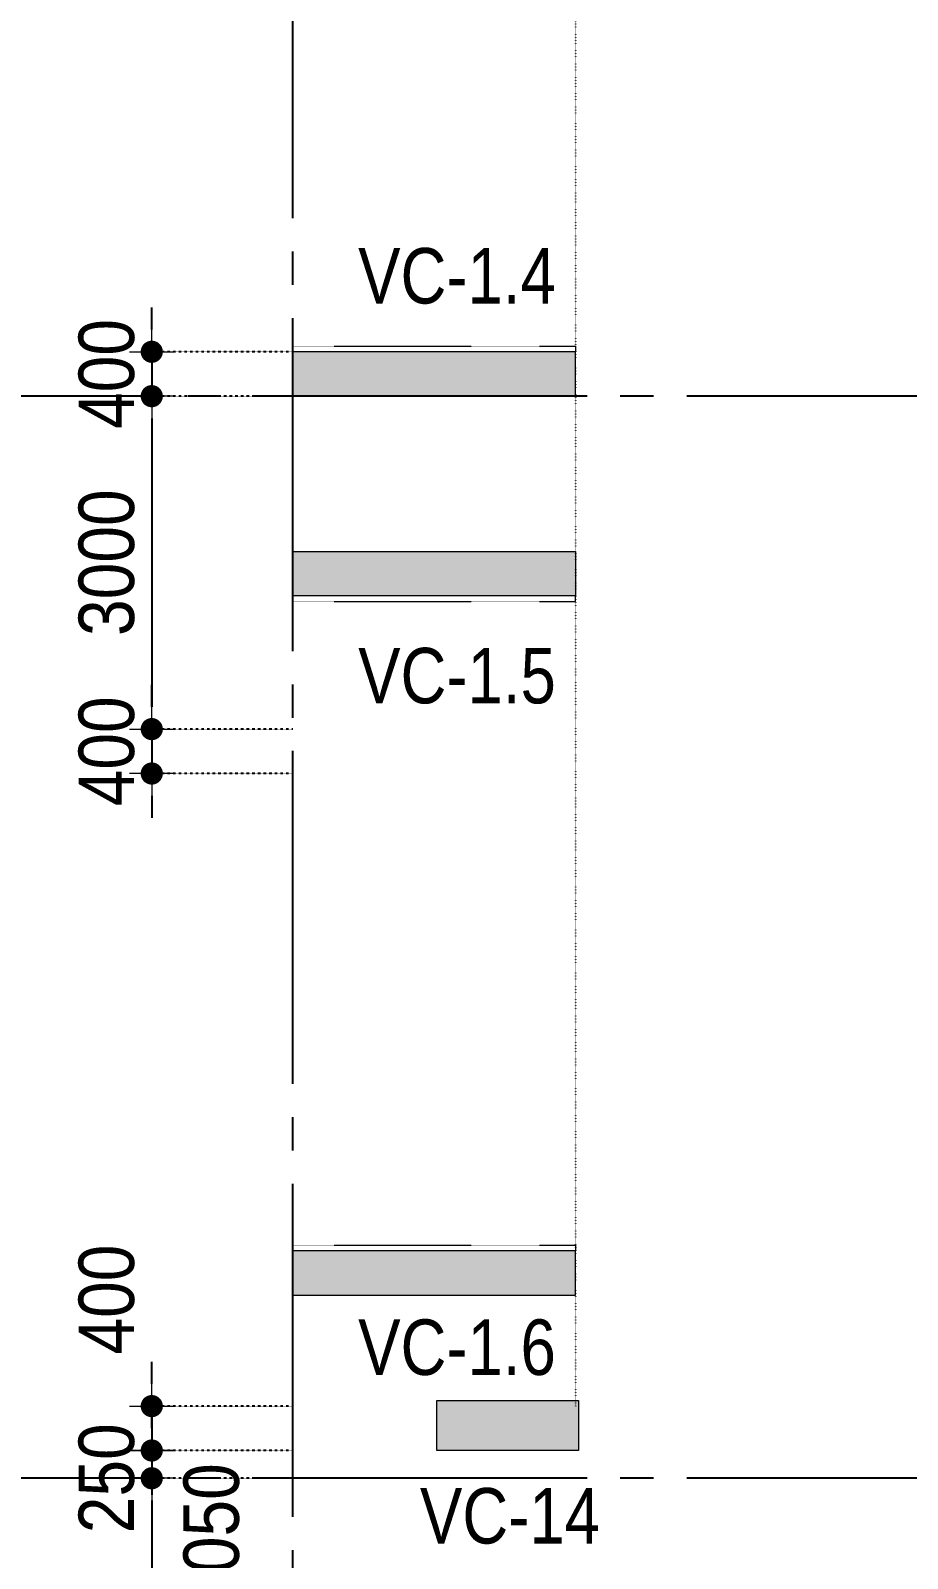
# Model space of a CAD drawing. Header units: millimetres. Extents: x -3973692 to -2843767, y 592734 to 838475.
# Drawn here: x -3474009 to -3466104, y 631958 to 645725 of the extents above; entities that cross this region are included whole.
import ezdxf
from ezdxf.enums import TextEntityAlignment as Align

# ---------------------------------------------------------------- set-up
doc = ezdxf.new("R2010")
doc.units = ezdxf.units.MM
doc.header["$MEASUREMENT"] = 0
doc.header["$PDMODE"] = 3
doc.header["$PDSIZE"] = -20
for name, pattern in [('CHG_XX_Cot_Tang 1$0$MB_Luoi truc$0$HTT Hidden 21', [3, 2, -1]), ('CHG_XX_Luoi truc$0$MB_Luoi truc$0$Center101', [13, 10, -1, 1, -1]), ('DIVIDE2', [15.875, 6.35, -3.175, 0, -3.175, 0, -3.175]), ('DOT2', [0.125, 0, -0.125]), ('HIDDEN5', [2.8375, 1.25, -1.5875])]:
    doc.linetypes.add(name, pattern=pattern)
doc.layers.get('0').update_dxf_attribs({"lineweight": 9})
doc.layers.get('Defpoints').update_dxf_attribs({"color": 10, "lineweight": 0})
for name, color, linetype, lineweight in [("'S_General_Dim_1", 1, 'Continuous', 18), ("'S_General_Divide_3 Intermediate", 3, 'DIVIDE2', 40), ('CHG_XX_Cot_Tang 1$0$NS-Pier', 150, 'Continuous', 9), ('CHG_XX_Cot_Tang 1$0$NS-Pier @ 1', 150, 'Continuous', 9), ('CHG_XX_Cot_Tang 1$0$NS-Pier @ 100', 150, 'Continuous', 9), ('CHG_XX_Cot_Tang 1$0$NS-Pier @ 150 VP1', 150, 'Continuous', 9), ('CHG_XX_Cot_Tang 1$0$NS-Pier @ 150 VP2', 150, 'Continuous', 9), ('CHG_XX_Cot_Tang 1$0$NS-Pier @ 150 VP3', 150, 'Continuous', 9), ('CHG_XX_Cot_Tang 1$0$NS-Pier @ 150 VP4', 150, 'Continuous', 9), ('CHG_XX_Cot_Tang 1$0$NS-Pier @ 150 VP5', 150, 'Continuous', 9), ('CHG_XX_Cot_Tang 1$0$NS-Pier @ 150 VP6', 150, 'Continuous', 9), ('CHG_XX_Cot_Tang 1$0$NS-Pier @ 150 VP7', 150, 'Continuous', 9), ('CHG_XX_Cot_Tang 1$0$NS-Pier @ 150 VP8', 150, 'Continuous', 9), ('CHG_XX_Cot_Tang 1$0$NS-Pier @ 150 VP9', 150, 'Continuous', 9), ('CHG_XX_Cot_Tang 1$0$NS-Pier @ 150 VPModel', 150, 'Continuous', 9), ('CHG_XX_Cot_Tang 1$0$NS-Pier @ 200 VP11', 150, 'Continuous', 9), ('CHG_XX_Cot_Tang 1$0$NS-Pier @ 200 VP12', 150, 'Continuous', 9), ('CHG_XX_Cot_Tang 1$0$NS-Pier @ 200 VP13', 150, 'Continuous', 9), ('CHG_XX_Cot_Tang 1$0$NS-Pier @ 200 VP14', 150, 'Continuous', 9), ('CHG_XX_Cot_Tang 1$0$NS-Pier @ 200 VP15', 150, 'Continuous', 9), ('CHG_XX_Cot_Tang 1$0$NS-Pier @ 200 VP16', 150, 'Continuous', 9), ('CHG_XX_Cot_Tang 1$0$NS-Pier @ 200 VP17', 150, 'Continuous', 9), ('CHG_XX_Cot_Tang 1$0$NS-Pier @ 200 VP18', 150, 'Continuous', 9), ('CHG_XX_Cot_Tang 1$0$NS-Pier @ 200 VP19', 150, 'Continuous', 9), ('CHG_XX_Cot_Tang 1$0$NS-Pier @ 200 VP21', 150, 'Continuous', 9), ('CHG_XX_Cot_Tang 1$0$NS-Pier @ 200 VP22', 150, 'Continuous', 9), ('CHG_XX_Cot_Tang 1$0$NS-Pier @ 200 VP23', 150, 'Continuous', 9), ('CHG_XX_Cot_Tang 1$0$NS-Pier @ 200 VP24', 150, 'Continuous', 9), ('CHG_XX_Cot_Tang 1$0$NS-Pier @ 200 VP25', 150, 'Continuous', 9), ('CHG_XX_Cot_Tang 1$0$NS-Pier @ 200 VP26', 150, 'Continuous', 9), ('CHG_XX_Cot_Tang 1$0$NS-Pier @ 200 VP27', 150, 'Continuous', 9), ('CHG_XX_Cot_Tang 1$0$NS-Pier @ 200 VP28', 150, 'Continuous', 9), ('CHG_XX_Cot_Tang 1$0$NS-Pier @ 200 VP30', 150, 'Continuous', 9), ('CHG_XX_Cot_Tang 1$0$NS-Pier @ 200 VP31', 150, 'Continuous', 9), ('CHG_XX_Cot_Tang 1$0$NS-Pier @ 200 VP32', 150, 'Continuous', 9), ('CHG_XX_Cot_Tang 1$0$NS-Pier @ 200 VP33', 150, 'Continuous', 9), ('CHG_XX_Cot_Tang 1$0$NS-Pier @ 200 VP34', 150, 'Continuous', 9), ('CHG_XX_Cot_Tang 1$0$NS-Pier @ 200 VP35', 150, 'Continuous', 9), ('CHG_XX_Cot_Tang 1$0$NS-Pier @ 200 VP36', 150, 'Continuous', 9), ('CHG_XX_Cot_Tang 1$0$NS-Pier @ 200 VP37', 150, 'Continuous', 9), ('CHG_XX_Cot_Tang 1$0$NS-Pier @ 200 VPModel', 150, 'Continuous', 9), ('CHG_XX_Cot_Tang 1$0$NS-Pier @ 350 VP10', 150, 'Continuous', 9), ('CHG_XX_Cot_Tang 1$0$NS-Pier @ 350 VP20', 150, 'Continuous', 9), ('CHG_XX_Cot_Tang 1$0$NS-Pier @ 350 VP29', 150, 'Continuous', 9), ('CHG_XX_Cot_Tang 1$0$NS-Pier @ 350 VPModel', 150, 'Continuous', 9), ('TEXT', 7, 'Continuous', 15)]:
    doc.layers.add(name, color=color, linetype=linetype, lineweight=lineweight)
for name, color, linetype in [('CHG_XX_Luoi truc$0$Grid', 34, 'Continuous'), ('CHG_XX_Luoi truc$0$Grid Line', 251, 'CHG_XX_Luoi truc$0$MB_Luoi truc$0$Center101'), ('dim', 1, 'Continuous')]:
    doc.layers.add(name, color=color, linetype=linetype)
doc.styles.add('arial', font='arial.ttf', dxfattribs={"width": 0.85})
doc.styles.add('CHG_XX_Luoi truc$0$MB_Luoi truc$0$Grid A-F$0$VNI-HelveCB', font='')
doc.styles.add('TTP-HelCon', font='')
doc.styles.get('CHG_XX_Luoi truc$0$MB_Luoi truc$0$Grid A-F$0$VNI-HelveCB').set_extended_font_data('VNI-Helve-Condense', bold=True)
doc.styles.get('TTP-HelCon').set_extended_font_data('VNI-Helve-Condense')
doc.dimstyles.new('200', dxfattribs={"dimscale": 200, "dimtxt": 2.5, "dimasz": 1, "dimexe": 0, "dimexo": 0, "dimgap": 0.75, "dimtad": 1, "dimdec": 0, "dimrnd": 10, "dimzin": 9, "dimdsep": 46, "dimtxsty": 'arial', "dimblk1": 'DIMDOT', "dimblk2": 'DIMDOT', "dimsah": 1, "dimcen": 2, "dimdle": 3, "dimclre": 8, "dimclrt": 2, "dimadec": 0, "dimazin": 0, "dimtfac": 1, "dimtdec": 0, "dimtix": 1, "dimtmove": 2, "dimatfit": 3, "dimldrblk": 'DIMPIJL', "dimfxl": 1, "dimtvp": 1.8, "dimtolj": 1, "dimtzin": 0, "dimarcsym": 0})

# ---------------------------------------------------------------- blocks, each defined once
blk = doc.blocks.new('*U3260')
at = {"layer": 'CHG_XX_Cot_Tang 1$0$NS-Pier @ 1'}
h = blk.add_hatch(color=256, dxfattribs=at)
h.dxf.hatch_style = 1
h.paths.add_polyline_path([(400, 0), (0, 0), (0, -2550), (400, -2550)])
at = {"layer": 'CHG_XX_Cot_Tang 1$0$NS-Pier @ 100'}
h = blk.add_hatch(color=256, dxfattribs=at)
h.dxf.hatch_style = 1
h.paths.add_polyline_path([(400, 0), (0, 0), (0, -2550), (400, -2550)])
at = {"layer": 'CHG_XX_Cot_Tang 1$0$NS-Pier @ 150 VP1'}
h = blk.add_hatch(color=256, dxfattribs=at)
h.dxf.hatch_style = 1
h.paths.add_polyline_path([(400, 0), (0, 0), (0, -2550), (400, -2550)])
at = {"layer": 'CHG_XX_Cot_Tang 1$0$NS-Pier @ 150 VP2'}
h = blk.add_hatch(color=256, dxfattribs=at)
h.dxf.hatch_style = 1
h.paths.add_polyline_path([(400, 0), (0, 0), (0, -2550), (400, -2550)])
at = {"layer": 'CHG_XX_Cot_Tang 1$0$NS-Pier @ 150 VP3'}
h = blk.add_hatch(color=256, dxfattribs=at)
h.dxf.hatch_style = 1
h.paths.add_polyline_path([(400, 0), (0, 0), (0, -2550), (400, -2550)])
at = {"layer": 'CHG_XX_Cot_Tang 1$0$NS-Pier @ 150 VP4'}
h = blk.add_hatch(color=256, dxfattribs=at)
h.dxf.hatch_style = 1
h.paths.add_polyline_path([(400, 0), (0, 0), (0, -2550), (400, -2550)])
at = {"layer": 'CHG_XX_Cot_Tang 1$0$NS-Pier @ 150 VP5'}
h = blk.add_hatch(color=256, dxfattribs=at)
h.dxf.hatch_style = 1
h.paths.add_polyline_path([(400, 0), (0, 0), (0, -2550), (400, -2550)])
at = {"layer": 'CHG_XX_Cot_Tang 1$0$NS-Pier @ 150 VP6'}
h = blk.add_hatch(color=256, dxfattribs=at)
h.dxf.hatch_style = 1
h.paths.add_polyline_path([(400, 0), (0, 0), (0, -2550), (400, -2550)])
at = {"layer": 'CHG_XX_Cot_Tang 1$0$NS-Pier @ 150 VP7'}
h = blk.add_hatch(color=256, dxfattribs=at)
h.dxf.hatch_style = 1
h.paths.add_polyline_path([(400, 0), (0, 0), (0, -2550), (400, -2550)])
at = {"layer": 'CHG_XX_Cot_Tang 1$0$NS-Pier @ 150 VP8'}
h = blk.add_hatch(color=256, dxfattribs=at)
h.dxf.hatch_style = 1
h.paths.add_polyline_path([(400, 0), (0, 0), (0, -2550), (400, -2550)])
at = {"layer": 'CHG_XX_Cot_Tang 1$0$NS-Pier @ 150 VP9'}
h = blk.add_hatch(color=256, dxfattribs=at)
h.dxf.hatch_style = 1
h.paths.add_polyline_path([(400, 0), (0, 0), (0, -2550), (400, -2550)])
at = {"layer": 'CHG_XX_Cot_Tang 1$0$NS-Pier @ 150 VPModel'}
h = blk.add_hatch(color=256, dxfattribs=at)
h.dxf.hatch_style = 1
h.paths.add_polyline_path([(400, 0), (0, 0), (0, -2550), (400, -2550)])
at = {"layer": 'CHG_XX_Cot_Tang 1$0$NS-Pier @ 200 VP11'}
h = blk.add_hatch(color=256, dxfattribs=at)
h.dxf.hatch_style = 1
h.paths.add_polyline_path([(400, 0), (0, 0), (0, -2550), (400, -2550)])
at = {"layer": 'CHG_XX_Cot_Tang 1$0$NS-Pier @ 200 VP12'}
h = blk.add_hatch(color=256, dxfattribs=at)
h.dxf.hatch_style = 1
h.paths.add_polyline_path([(400, 0), (0, 0), (0, -2550), (400, -2550)])
at = {"layer": 'CHG_XX_Cot_Tang 1$0$NS-Pier @ 200 VP13'}
h = blk.add_hatch(color=256, dxfattribs=at)
h.dxf.hatch_style = 1
h.paths.add_polyline_path([(400, 0), (0, 0), (0, -2550), (400, -2550)])
at = {"layer": 'CHG_XX_Cot_Tang 1$0$NS-Pier @ 200 VP14'}
h = blk.add_hatch(color=256, dxfattribs=at)
h.dxf.hatch_style = 1
h.paths.add_polyline_path([(400, 0), (0, 0), (0, -2550), (400, -2550)])
at = {"layer": 'CHG_XX_Cot_Tang 1$0$NS-Pier @ 200 VP15'}
h = blk.add_hatch(color=256, dxfattribs=at)
h.dxf.hatch_style = 1
h.paths.add_polyline_path([(400, 0), (0, 0), (0, -2550), (400, -2550)])
at = {"layer": 'CHG_XX_Cot_Tang 1$0$NS-Pier @ 200 VP16'}
h = blk.add_hatch(color=256, dxfattribs=at)
h.dxf.hatch_style = 1
h.paths.add_polyline_path([(400, 0), (0, 0), (0, -2550), (400, -2550)])
at = {"layer": 'CHG_XX_Cot_Tang 1$0$NS-Pier @ 200 VP17'}
h = blk.add_hatch(color=256, dxfattribs=at)
h.dxf.hatch_style = 1
h.paths.add_polyline_path([(400, 0), (0, 0), (0, -2550), (400, -2550)])
at = {"layer": 'CHG_XX_Cot_Tang 1$0$NS-Pier @ 200 VP18'}
h = blk.add_hatch(color=256, dxfattribs=at)
h.dxf.hatch_style = 1
h.paths.add_polyline_path([(400, 0), (0, 0), (0, -2550), (400, -2550)])
at = {"layer": 'CHG_XX_Cot_Tang 1$0$NS-Pier @ 200 VP19'}
h = blk.add_hatch(color=256, dxfattribs=at)
h.dxf.hatch_style = 1
h.paths.add_polyline_path([(400, 0), (0, 0), (0, -2550), (400, -2550)])
at = {"layer": 'CHG_XX_Cot_Tang 1$0$NS-Pier @ 200 VP21'}
h = blk.add_hatch(color=256, dxfattribs=at)
h.dxf.hatch_style = 1
h.paths.add_polyline_path([(400, 0), (0, 0), (0, -2550), (400, -2550)])
at = {"layer": 'CHG_XX_Cot_Tang 1$0$NS-Pier @ 200 VP22'}
h = blk.add_hatch(color=256, dxfattribs=at)
h.dxf.hatch_style = 1
h.paths.add_polyline_path([(400, 0), (0, 0), (0, -2550), (400, -2550)])
at = {"layer": 'CHG_XX_Cot_Tang 1$0$NS-Pier @ 200 VP23'}
h = blk.add_hatch(color=256, dxfattribs=at)
h.dxf.hatch_style = 1
h.paths.add_polyline_path([(400, 0), (0, 0), (0, -2550), (400, -2550)])
at = {"layer": 'CHG_XX_Cot_Tang 1$0$NS-Pier @ 200 VP24'}
h = blk.add_hatch(color=256, dxfattribs=at)
h.dxf.hatch_style = 1
h.paths.add_polyline_path([(400, 0), (0, 0), (0, -2550), (400, -2550)])
at = {"layer": 'CHG_XX_Cot_Tang 1$0$NS-Pier @ 200 VP25'}
h = blk.add_hatch(color=256, dxfattribs=at)
h.dxf.hatch_style = 1
h.paths.add_polyline_path([(400, 0), (0, 0), (0, -2550), (400, -2550)])
at = {"layer": 'CHG_XX_Cot_Tang 1$0$NS-Pier @ 200 VP26'}
h = blk.add_hatch(color=256, dxfattribs=at)
h.dxf.hatch_style = 1
h.paths.add_polyline_path([(400, 0), (0, 0), (0, -2550), (400, -2550)])
at = {"layer": 'CHG_XX_Cot_Tang 1$0$NS-Pier @ 200 VP27'}
h = blk.add_hatch(color=256, dxfattribs=at)
h.dxf.hatch_style = 1
h.paths.add_polyline_path([(400, 0), (0, 0), (0, -2550), (400, -2550)])
at = {"layer": 'CHG_XX_Cot_Tang 1$0$NS-Pier @ 200 VP28'}
h = blk.add_hatch(color=256, dxfattribs=at)
h.dxf.hatch_style = 1
h.paths.add_polyline_path([(400, 0), (0, 0), (0, -2550), (400, -2550)])
at = {"layer": 'CHG_XX_Cot_Tang 1$0$NS-Pier @ 200 VP30'}
h = blk.add_hatch(color=256, dxfattribs=at)
h.dxf.hatch_style = 1
h.paths.add_polyline_path([(400, 0), (0, 0), (0, -2550), (400, -2550)])
at = {"layer": 'CHG_XX_Cot_Tang 1$0$NS-Pier @ 200 VP31'}
h = blk.add_hatch(color=256, dxfattribs=at)
h.dxf.hatch_style = 1
h.paths.add_polyline_path([(400, 0), (0, 0), (0, -2550), (400, -2550)])
at = {"layer": 'CHG_XX_Cot_Tang 1$0$NS-Pier @ 200 VP32'}
h = blk.add_hatch(color=256, dxfattribs=at)
h.dxf.hatch_style = 1
h.paths.add_polyline_path([(400, 0), (0, 0), (0, -2550), (400, -2550)])
at = {"layer": 'CHG_XX_Cot_Tang 1$0$NS-Pier @ 200 VP33'}
h = blk.add_hatch(color=256, dxfattribs=at)
h.dxf.hatch_style = 1
h.paths.add_polyline_path([(400, 0), (0, 0), (0, -2550), (400, -2550)])
at = {"layer": 'CHG_XX_Cot_Tang 1$0$NS-Pier @ 200 VP34'}
h = blk.add_hatch(color=256, dxfattribs=at)
h.dxf.hatch_style = 1
h.paths.add_polyline_path([(400, 0), (0, 0), (0, -2550), (400, -2550)])
at = {"layer": 'CHG_XX_Cot_Tang 1$0$NS-Pier @ 200 VP35'}
h = blk.add_hatch(color=256, dxfattribs=at)
h.dxf.hatch_style = 1
h.paths.add_polyline_path([(400, 0), (0, 0), (0, -2550), (400, -2550)])
at = {"layer": 'CHG_XX_Cot_Tang 1$0$NS-Pier @ 200 VP36'}
h = blk.add_hatch(color=256, dxfattribs=at)
h.dxf.hatch_style = 1
h.paths.add_polyline_path([(400, 0), (0, 0), (0, -2550), (400, -2550)])
at = {"layer": 'CHG_XX_Cot_Tang 1$0$NS-Pier @ 200 VP37'}
h = blk.add_hatch(color=256, dxfattribs=at)
h.dxf.hatch_style = 1
h.paths.add_polyline_path([(400, 0), (0, 0), (0, -2550), (400, -2550)])
at = {"layer": 'CHG_XX_Cot_Tang 1$0$NS-Pier @ 200 VPModel'}
h = blk.add_hatch(color=256, dxfattribs=at)
h.dxf.hatch_style = 1
h.paths.add_polyline_path([(400, 0), (0, 0), (0, -2550), (400, -2550)])
at = {"layer": 'CHG_XX_Cot_Tang 1$0$NS-Pier @ 350 VP10'}
h = blk.add_hatch(color=256, dxfattribs=at)
h.dxf.hatch_style = 1
h.paths.add_polyline_path([(400, 0), (0, 0), (0, -2550), (400, -2550)])
at = {"layer": 'CHG_XX_Cot_Tang 1$0$NS-Pier @ 350 VP20'}
h = blk.add_hatch(color=256, dxfattribs=at)
h.dxf.hatch_style = 1
h.paths.add_polyline_path([(400, 0), (0, 0), (0, -2550), (400, -2550)])
at = {"layer": 'CHG_XX_Cot_Tang 1$0$NS-Pier @ 350 VP29'}
h = blk.add_hatch(color=256, dxfattribs=at)
h.dxf.hatch_style = 1
h.paths.add_polyline_path([(400, 0), (0, 0), (0, -2550), (400, -2550)])
at = {"layer": 'CHG_XX_Cot_Tang 1$0$NS-Pier @ 350 VPModel'}
h = blk.add_hatch(color=256, dxfattribs=at)
h.dxf.hatch_style = 1
h.paths.add_polyline_path([(400, 0), (0, 0), (0, -2550), (400, -2550)])
blk = doc.blocks.new('CHG_XX_Cot_Tang 1$0$Block A_C450x2250')
at = {"layer": 'CHG_XX_Cot_Tang 1$0$NS-Pier', "color": 9, "linetype": 'CHG_XX_Cot_Tang 1$0$MB_Luoi truc$0$HTT Hidden 21'}
blk.add_lwpolyline([(0, 0), (-50, 0), (-50, -2550), (0, -2550)], dxfattribs=at)
at = {"layer": 'CHG_XX_Cot_Tang 1$0$NS-Pier'}
blk.add_lwpolyline([(400, -2550), (0, -2550), (0, 0), (400, 0)], close=True, dxfattribs=at)
blk.add_blockref('*U3260', (0, 0), dxfattribs=at)
blk = doc.blocks.new('*U2841')
at = {"layer": 'CHG_XX_Luoi truc$0$Grid Line'}
blk.add_line((0, 0), (0, 608), dxfattribs=at)
at = {"layer": 'CHG_XX_Luoi truc$0$Grid', "lineweight": -2, "style": 'CHG_XX_Luoi truc$0$MB_Luoi truc$0$Grid A-F$0$VNI-HelveCB'}
for tag, p in [('GRIDSUB', (0, 617)), ('GRID', (0, -9))]:
    blk.add_attdef(tag, text='', height=5, dxfattribs=at).set_placement(p, align=Align.MIDDLE)
blk = doc.blocks.new('*U2843')
at = {"layer": 'CHG_XX_Luoi truc$0$Grid Line'}
blk.add_line((0, 0), (0, 438), dxfattribs=at)
at = {"layer": 'CHG_XX_Luoi truc$0$Grid', "lineweight": -2, "style": 'CHG_XX_Luoi truc$0$MB_Luoi truc$0$Grid A-F$0$VNI-HelveCB'}
for tag, p in [('GRIDSUB', (0, 447)), ('GRID', (0, -9))]:
    blk.add_attdef(tag, text='', height=5, dxfattribs=at).set_placement(p, align=Align.MIDDLE)
blk = doc.blocks.new('CHG_XX_Luoi truc')
at = {"layer": 'CHG_XX_Luoi truc$0$Grid', "xscale": 300, "yscale": 300, "zscale": 300}
blk.add_blockref('*U2841', (76850, -12747), dxfattribs=at)
at = {"layer": 'CHG_XX_Luoi truc$0$Grid', "xscale": 300.0000000000013, "yscale": 300.0000000000013, "zscale": 300.0000000000013, "rotation": 90}
for p in [(110703, 32450), (110703, 22700)]:
    blk.add_blockref('*U2843', p, dxfattribs=at)
blk = doc.blocks.new('*U3266')
at = {"layer": 'CHG_XX_Cot_Tang 1$0$NS-Pier @ 1'}
h = blk.add_hatch(color=256, dxfattribs=at)
h.dxf.hatch_style = 1
h.paths.add_polyline_path([(78150, 23400), (78150, 22950), (79425, 22950), (79425, 23400)])
at = {"layer": 'CHG_XX_Cot_Tang 1$0$NS-Pier @ 150 VP1'}
h = blk.add_hatch(color=256, dxfattribs=at)
h.dxf.hatch_style = 1
h.paths.add_polyline_path([(78150, 23400), (78150, 22950), (79425, 22950), (79425, 23400)])
at = {"layer": 'CHG_XX_Cot_Tang 1$0$NS-Pier @ 150 VP2'}
h = blk.add_hatch(color=256, dxfattribs=at)
h.dxf.hatch_style = 1
h.paths.add_polyline_path([(78150, 23400), (78150, 22950), (79425, 22950), (79425, 23400)])
at = {"layer": 'CHG_XX_Cot_Tang 1$0$NS-Pier @ 150 VP3'}
h = blk.add_hatch(color=256, dxfattribs=at)
h.dxf.hatch_style = 1
h.paths.add_polyline_path([(78150, 23400), (78150, 22950), (79425, 22950), (79425, 23400)])
at = {"layer": 'CHG_XX_Cot_Tang 1$0$NS-Pier @ 150 VP4'}
h = blk.add_hatch(color=256, dxfattribs=at)
h.dxf.hatch_style = 1
h.paths.add_polyline_path([(78150, 23400), (78150, 22950), (79425, 22950), (79425, 23400)])
at = {"layer": 'CHG_XX_Cot_Tang 1$0$NS-Pier @ 150 VP5'}
h = blk.add_hatch(color=256, dxfattribs=at)
h.dxf.hatch_style = 1
h.paths.add_polyline_path([(78150, 23400), (78150, 22950), (79425, 22950), (79425, 23400)])
at = {"layer": 'CHG_XX_Cot_Tang 1$0$NS-Pier @ 150 VP6'}
h = blk.add_hatch(color=256, dxfattribs=at)
h.dxf.hatch_style = 1
h.paths.add_polyline_path([(78150, 23400), (78150, 22950), (79425, 22950), (79425, 23400)])
at = {"layer": 'CHG_XX_Cot_Tang 1$0$NS-Pier @ 150 VP7'}
h = blk.add_hatch(color=256, dxfattribs=at)
h.dxf.hatch_style = 1
h.paths.add_polyline_path([(78150, 23400), (78150, 22950), (79425, 22950), (79425, 23400)])
at = {"layer": 'CHG_XX_Cot_Tang 1$0$NS-Pier @ 150 VP8'}
h = blk.add_hatch(color=256, dxfattribs=at)
h.dxf.hatch_style = 1
h.paths.add_polyline_path([(78150, 23400), (78150, 22950), (79425, 22950), (79425, 23400)])
at = {"layer": 'CHG_XX_Cot_Tang 1$0$NS-Pier @ 150 VP9'}
h = blk.add_hatch(color=256, dxfattribs=at)
h.dxf.hatch_style = 1
h.paths.add_polyline_path([(78150, 23400), (78150, 22950), (79425, 22950), (79425, 23400)])
at = {"layer": 'CHG_XX_Cot_Tang 1$0$NS-Pier @ 150 VPModel'}
h = blk.add_hatch(color=256, dxfattribs=at)
h.dxf.hatch_style = 1
h.paths.add_polyline_path([(78150, 23400), (78150, 22950), (79425, 22950), (79425, 23400)])
blk = doc.blocks.new('CHG_XX_Cot_Tang 1')
at = {"layer": 'CHG_XX_Cot_Tang 1$0$NS-Pier'}
blk.add_lwpolyline([(79425, 23400), (79425, 22950), (78150, 22950), (78150, 23400)], close=True, dxfattribs=at)
for name in ['CHG_XX_Luoi truc', '*U3266']:
    blk.add_blockref(name, (0, 0), dxfattribs=at)
at = {"layer": 'CHG_XX_Cot_Tang 1$0$NS-Pier', "xscale": -1, "rotation": 90}
for p in [(76850, 32850), (76850, 24750)]:
    blk.add_blockref('CHG_XX_Cot_Tang 1$0$Block A_C450x2250', p, dxfattribs=at)
at = {"layer": 'CHG_XX_Cot_Tang 1$0$NS-Pier', "rotation": 90.00000000000001}
blk.add_blockref('CHG_XX_Cot_Tang 1$0$Block A_C450x2250', (76850, 30650), dxfattribs=at)
blk = doc.blocks.new('DIMDOT')
for p, q in [((0, -1), (0, 1)), ((1, 0), (-1, 0))]:
    blk.add_line(p, q)
at = {"const_width": 0.5}
blk.add_lwpolyline([(-0.25, 0, 1), (0.25, 0, 1)], format="xyb", close=True, dxfattribs=at)
blk = doc.blocks.new('*D189')
at = {"layer": "'S_General_Dim_1", "color": 0, "lineweight": -2, "transparency": 16777216}
for p, q in [((-3472916, 643031), (-3472916, 643231)), ((-3472916, 642831), (-3472916, 642431)), ((-3472916, 642231), (-3472916, 642031))]:
    blk.add_line(p, q, dxfattribs=at)
at = {"layer": "'S_General_Dim_1", "color": 8, "linetype": 'HIDDEN5', "lineweight": -2, "transparency": 16777216}
for p, q in [((-3471645, 642831), (-3472916, 642831)), ((-3471645, 642431), (-3472916, 642431))]:
    blk.add_line(p, q, dxfattribs=at)
at = {"layer": 'Defpoints', "color": 0, "transparency": 16777216}
for p in [(-3471645, 642831), (-3472916, 642431), (-3471645, 642431)]:
    blk.add_point(p, dxfattribs=at)
at = {"layer": "'S_General_Dim_1", "color": 0, "lineweight": -2, "transparency": 16777216, "xscale": 200, "yscale": 200, "zscale": 200}
for p, rotation in [((-3472916, 642831), 270), ((-3472916, 642431), 90)]:
    blk.add_blockref('DIMDOT', p, dxfattribs=dict(at, rotation=rotation))
at = {"layer": "'S_General_Dim_1", "color": 2, "transparency": 16777216, "insert": (-3473322, 642631), "char_height": 500, "attachment_point": 5, "rotation": 90, "style": 'arial'}
blk.add_mtext('\\A1;400', dxfattribs=at)
blk = doc.blocks.new('DIMPIJL')
at = {"linetype": 'ByBlock'}
blk.add_solid([(-2.5, 0.417), (-2.5, -0.417), (0, 0)], dxfattribs=at)
blk = doc.blocks.new('*D190')
at = {"layer": "'S_General_Dim_1", "color": 8, "linetype": 'HIDDEN5', "lineweight": -2, "transparency": 16777216}
for p, q in [((-3471645, 642431), (-3472916, 642431)), ((-3471645, 639431), (-3472916, 639431))]:
    blk.add_line(p, q, dxfattribs=at)
at = {"layer": "'S_General_Dim_1", "color": 0, "lineweight": -2, "transparency": 16777216}
blk.add_line((-3472916, 642231), (-3472916, 639631), dxfattribs=at)
at = {"layer": 'Defpoints', "color": 0, "transparency": 16777216}
for p in [(-3471645, 642431), (-3472916, 639431), (-3471645, 639431)]:
    blk.add_point(p, dxfattribs=at)
at = {"layer": "'S_General_Dim_1", "color": 0, "lineweight": -2, "transparency": 16777216, "xscale": 200, "yscale": 200, "zscale": 200}
for p, rotation in [((-3472916, 642431), 90), ((-3472916, 639431), 270)]:
    blk.add_blockref('DIMDOT', p, dxfattribs=dict(at, rotation=rotation))
at = {"layer": "'S_General_Dim_1", "color": 2, "transparency": 16777216, "insert": (-3473322, 640931), "char_height": 500, "attachment_point": 5, "rotation": 90, "style": 'arial'}
blk.add_mtext('\\A1;3000', dxfattribs=at)
blk = doc.blocks.new('*D191')
at = {"layer": "'S_General_Dim_1", "color": 0, "lineweight": -2, "transparency": 16777216}
for p, q in [((-3472916, 639631), (-3472916, 639831)), ((-3472916, 639431), (-3472916, 639031)), ((-3472916, 638831), (-3472916, 638631))]:
    blk.add_line(p, q, dxfattribs=at)
at = {"layer": "'S_General_Dim_1", "color": 8, "linetype": 'HIDDEN5', "lineweight": -2, "transparency": 16777216}
for p, q in [((-3471645, 639431), (-3472916, 639431)), ((-3471645, 639031), (-3472916, 639031))]:
    blk.add_line(p, q, dxfattribs=at)
at = {"layer": 'Defpoints', "color": 0, "transparency": 16777216}
for p in [(-3471645, 639431), (-3472916, 639031), (-3471645, 639031)]:
    blk.add_point(p, dxfattribs=at)
at = {"layer": "'S_General_Dim_1", "color": 0, "lineweight": -2, "transparency": 16777216, "xscale": 200, "yscale": 200, "zscale": 200}
for p, rotation in [((-3472916, 639431), 270), ((-3472916, 639031), 90)]:
    blk.add_blockref('DIMDOT', p, dxfattribs=dict(at, rotation=rotation))
at = {"layer": "'S_General_Dim_1", "color": 2, "transparency": 16777216, "insert": (-3473322, 639231), "char_height": 500, "attachment_point": 5, "rotation": 90, "style": 'arial'}
blk.add_mtext('\\A1;400', dxfattribs=at)
blk = doc.blocks.new('*D192')
at = {"layer": "'S_General_Dim_1", "color": 0, "lineweight": -2, "transparency": 16777216}
for p, q in [((-3472916, 633531), (-3472916, 633731)), ((-3472916, 633331), (-3472916, 632931)), ((-3472916, 632731), (-3472916, 632531))]:
    blk.add_line(p, q, dxfattribs=at)
at = {"layer": "'S_General_Dim_1", "color": 8, "linetype": 'HIDDEN5', "lineweight": -2, "transparency": 16777216}
for p, q in [((-3471645, 633331), (-3472916, 633331)), ((-3471645, 632931), (-3472916, 632931))]:
    blk.add_line(p, q, dxfattribs=at)
at = {"layer": 'Defpoints', "color": 0, "transparency": 16777216}
for p in [(-3471645, 633331), (-3472916, 632931), (-3471645, 632931)]:
    blk.add_point(p, dxfattribs=at)
at = {"layer": "'S_General_Dim_1", "color": 0, "lineweight": -2, "transparency": 16777216, "xscale": 200, "yscale": 200, "zscale": 200}
for p, rotation in [((-3472916, 633331), 270), ((-3472916, 632931), 90)]:
    blk.add_blockref('DIMDOT', p, dxfattribs=dict(at, rotation=rotation))
at = {"layer": "'S_General_Dim_1", "color": 2, "transparency": 16777216, "insert": (-3473322, 634291), "char_height": 500, "attachment_point": 5, "rotation": 90, "style": 'arial'}
blk.add_mtext('\\A1;400', dxfattribs=at)
blk = doc.blocks.new('*D193')
at = {"layer": "'S_General_Dim_1", "color": 0, "lineweight": -2, "transparency": 16777216}
for p, q in [((-3472916, 633131), (-3472916, 633331)), ((-3472916, 632931), (-3472916, 632681)), ((-3472916, 632481), (-3472916, 632281))]:
    blk.add_line(p, q, dxfattribs=at)
at = {"layer": "'S_General_Dim_1", "color": 8, "linetype": 'HIDDEN5', "lineweight": -2, "transparency": 16777216}
for p, q in [((-3471645, 632931), (-3472916, 632931)), ((-3471645, 632681), (-3472916, 632681))]:
    blk.add_line(p, q, dxfattribs=at)
at = {"layer": 'Defpoints', "color": 0, "transparency": 16777216}
for p in [(-3471645, 632931), (-3472916, 632681), (-3471645, 632681)]:
    blk.add_point(p, dxfattribs=at)
at = {"layer": "'S_General_Dim_1", "color": 0, "lineweight": -2, "transparency": 16777216, "xscale": 200, "yscale": 200, "zscale": 200}
for p, rotation in [((-3472916, 632931), 270), ((-3472916, 632681), 90)]:
    blk.add_blockref('DIMDOT', p, dxfattribs=dict(at, rotation=rotation))
at = {"layer": "'S_General_Dim_1", "color": 2, "transparency": 16777216, "insert": (-3473322, 632681), "char_height": 500, "attachment_point": 5, "rotation": 90, "style": 'arial'}
blk.add_mtext('\\A1;250', dxfattribs=at)
blk = doc.blocks.new('*D347')
at = {"layer": "'S_General_Dim_1", "color": 8, "linetype": 'HIDDEN5', "lineweight": -2, "transparency": 16777216}
for p, q in [((-3471645, 632681), (-3472916, 632681)), ((-3471845, 631631), (-3472916, 631631))]:
    blk.add_line(p, q, dxfattribs=at)
at = {"layer": "'S_General_Dim_1", "color": 0, "lineweight": -2, "transparency": 16777216}
blk.add_line((-3472916, 632481), (-3472916, 631831), dxfattribs=at)
at = {"layer": 'Defpoints', "color": 0, "transparency": 16777216}
for p in [(-3471645, 632681), (-3472916, 631631), (-3471845, 631631)]:
    blk.add_point(p, dxfattribs=at)
at = {"layer": "'S_General_Dim_1", "color": 0, "lineweight": -2, "transparency": 16777216, "xscale": 200, "yscale": 200, "zscale": 200}
for p, rotation in [((-3472916, 632681), 90), ((-3472916, 631631), 270)]:
    blk.add_blockref('DIMDOT', p, dxfattribs=dict(at, rotation=rotation))
at = {"layer": "'S_General_Dim_1", "color": 2, "transparency": 16777216, "insert": (-3472377, 632156), "char_height": 500, "attachment_point": 5, "rotation": 90, "style": 'arial'}
blk.add_mtext('\\A1;1050', dxfattribs=at)
blk = doc.blocks.new('c')
at = {"layer": 'TEXT', "color": 3, "style": 'TTP-HelCon'}
for s, p in [('VC-1.4', (-22110, 33285)), ('VC-1.5', (-22110, 29682)), ('VC-1.6', (-22110, 23631)), ('VC-14', (-21553, 22112))]:
    blk.add_text(s, height=500, dxfattribs=at).set_placement(p)

msp = doc.modelspace()

# ---------------------------------------------------------------- linework, layer by layer
at = {"layer": 'dim', "linetype": 'DOT2', "ltscale": 10}
msp.add_line((-3469095.2, 651981), (-3469095.2, 633331), dxfattribs=at)

# ---------------------------------------------------------------- block references
at = {"layer": "'S_General_Divide_3 Intermediate"}
msp.add_blockref('CHG_XX_Cot_Tang 1', (-3548495.2, 609981), dxfattribs=at)
at = {"layer": 'TEXT'}
msp.add_blockref('c', (-3448945.2, 609981), dxfattribs=at)

# ---------------------------------------------------------------- dimensions: what is measured, and where the dimension line sits
at = {"layer": "'S_General_Dim_1"}
for base, p1, p2, picture, middle in [((-3472916.4, 642431), (-3471645.2, 642831), (-3471645.2, 642431), '*D189', (-3473321.6, 642631)), ((-3472916.4, 639431), (-3471645.2, 642431), (-3471645.2, 639431), '*D190', (-3473321.8, 640931)), ((-3472916.4, 639031), (-3471645.2, 639431), (-3471645.2, 639031), '*D191', (-3473321.6, 639231))]:
    dim = msp.add_linear_dim(base=base, p1=p1, p2=p2, angle=90, dimstyle='200', dxfattribs=at)
    dim.commit()
    dim.dimension.update_dxf_attribs({"geometry": picture, "text_midpoint": middle})
for base, p1, p2, picture, middle in [((-3472916.4, 632931), (-3471645.2, 633331), (-3471645.2, 632931), '*D192', (-3473321.6, 634291.2)), ((-3472916.4, 632681), (-3471645.2, 632931), (-3471645.2, 632681), '*D193', (-3473321.6, 632681)), ((-3472916.4, 631631), (-3471645.2, 632681), (-3471845.2, 631631), '*D347', (-3472376.8, 632156))]:
    dim = msp.add_linear_dim(base=base, p1=p1, p2=p2, angle=90, dimstyle='200', dxfattribs=at)
    dim.commit()
    dim.dimension.update_dxf_attribs({"geometry": picture, "text_midpoint": middle, "dimtype": 160})

doc.saveas('drawing.dxf')
